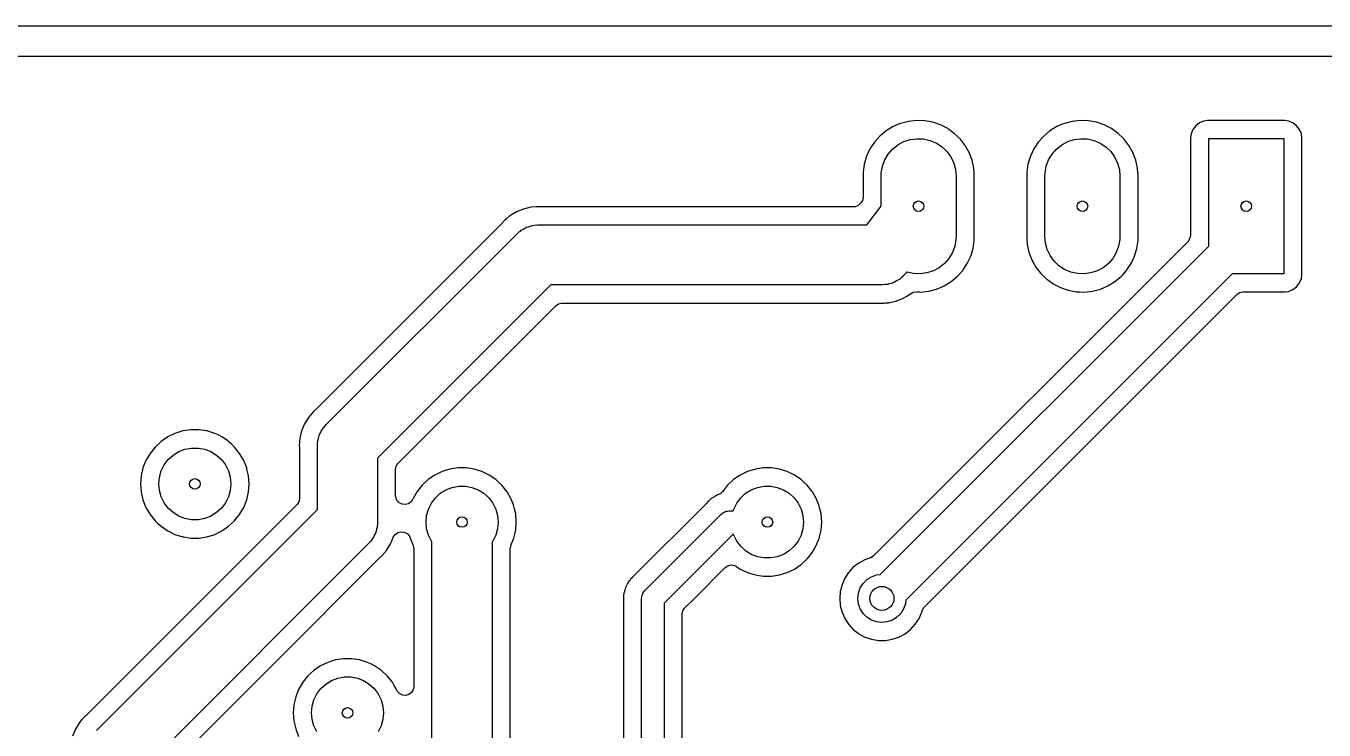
# Model space of a CAD drawing. Extents: x 0.79 to 9.84, y -6.5 to -0.79.
# Drawn here: x 6.866 to 8.566, y -1.71 to -0.787 of the extents above; entities that cross this region are included whole.
import ezdxf

# ---------------------------------------------------------------- set-up
doc = ezdxf.new("R2010")
doc.units = 0
doc.header["$MEASUREMENT"] = 0
doc.layers.add('BLACK', color=7, linetype='CONTINUOUS')

msp = doc.modelspace()

# ---------------------------------------------------------------- linework, layer by layer
at = {"layer": 'BLACK', "linetype": 'CONTINUOUS'}
for p, q in [((0.7874, -0.7874), (9.8425, -0.7874)), ((0.8385, -0.8268), (8.6755, -0.8268)), ((8.009, -0.9163), (8.002, -0.9193)), ((8.0118, -0.9151), (8.009, -0.9163)), ((8.0222, -0.9124), (8.0118, -0.9151)), ((8.0118, -0.9151), (8.0118, -0.9151)), ((8.0118, -0.9151), (8.0118, -0.9151)), ((8.0328, -0.9113), (8.0222, -0.9124)), ((8.0222, -0.9124), (8.0222, -0.9124)), ((8.0434, -0.9116), (8.0328, -0.9113)), ((8.0328, -0.9113), (8.0328, -0.9113)), ((8.0539, -0.9136), (8.0434, -0.9116)), ((8.0434, -0.9116), (8.0434, -0.9116)), ((8.064, -0.917), (8.0539, -0.9136)), ((8.0539, -0.9136), (8.0539, -0.9136)), ((8.0649, -0.9175), (8.064, -0.917)), ((8.064, -0.917), (8.064, -0.917)), ((8.064, -0.917), (8.064, -0.917)), ((8.0735, -0.9219), (8.0649, -0.9175)), ((8.2236, -0.9163), (8.2166, -0.9193)), ((8.2264, -0.9151), (8.2236, -0.9163)), ((8.2367, -0.9124), (8.2264, -0.9151)), ((8.2264, -0.9151), (8.2264, -0.9151)), ((8.2264, -0.9151), (8.2264, -0.9151)), ((8.2473, -0.9113), (8.2367, -0.9124)), ((8.2367, -0.9124), (8.2367, -0.9124)), ((8.258, -0.9116), (8.2473, -0.9113)), ((8.2473, -0.9113), (8.2473, -0.9113)), ((8.2685, -0.9136), (8.258, -0.9116)), ((8.258, -0.9116), (8.258, -0.9116)), ((8.2786, -0.917), (8.2685, -0.9136)), ((8.2685, -0.9136), (8.2685, -0.9136)), ((8.2795, -0.9175), (8.2786, -0.917)), ((8.2786, -0.917), (8.2786, -0.917)), ((8.2786, -0.917), (8.2786, -0.917)), ((8.2881, -0.9219), (8.2795, -0.9175)), ((8.4034, -0.9144), (8.3985, -0.9182)), ((8.4054, -0.9136), (8.4034, -0.9144)), ((8.4034, -0.9144), (8.4034, -0.9144)), ((8.4034, -0.9144), (8.4034, -0.9144)), ((8.4092, -0.912), (8.4054, -0.9136)), ((8.4138, -0.9114), (8.4092, -0.912)), ((8.5153, -0.9114), (8.4138, -0.9114)), ((8.52, -0.912), (8.5153, -0.9114)), ((8.5257, -0.9144), (8.52, -0.912)), ((8.52, -0.912), (8.52, -0.912)), ((8.5306, -0.9182), (8.5257, -0.9144)), ((8.5257, -0.9144), (8.5257, -0.9144)), ((7.9847, -0.9317), (7.9776, -0.9396)), ((7.9929, -0.9248), (7.9847, -0.9317)), ((8.002, -0.9193), (7.9929, -0.9248)), ((8.002, -0.9193), (8.002, -0.9193)), ((8.0245, -0.9363), (8.0332, -0.9351)), ((8.0332, -0.9351), (8.042, -0.9355)), ((8.0752, -0.9231), (8.0735, -0.9219)), ((8.0822, -0.9281), (8.0752, -0.9231)), ((8.0898, -0.9355), (8.0822, -0.9281)), ((8.1993, -0.9317), (8.1922, -0.9396)), ((8.2075, -0.9248), (8.1993, -0.9317)), ((8.2166, -0.9193), (8.2075, -0.9248)), ((8.2166, -0.9193), (8.2166, -0.9193)), ((8.239, -0.9363), (8.2478, -0.9351)), ((8.2478, -0.9351), (8.2566, -0.9355)), ((8.2898, -0.9231), (8.2881, -0.9219)), ((8.2967, -0.9281), (8.2898, -0.9231)), ((8.3044, -0.9355), (8.2967, -0.9281)), ((8.3923, -0.9289), (8.3917, -0.9335)), ((8.3917, -0.9335), (8.3917, -1.0614)), ((8.3947, -0.9231), (8.3923, -0.9289)), ((8.3923, -0.9289), (8.3923, -0.9289)), ((8.3985, -0.9182), (8.3947, -0.9231)), ((8.3947, -0.9231), (8.3947, -0.9231)), ((8.3985, -0.9182), (8.3985, -0.9182)), ((8.4154, -1.076), (8.4154, -0.935)), ((8.4154, -0.935), (8.5138, -0.935)), ((8.5138, -0.935), (8.5138, -1.1122)), ((8.5344, -0.9231), (8.5306, -0.9182)), ((8.5306, -0.9182), (8.5306, -0.9182)), ((8.5368, -0.9289), (8.5344, -0.9231)), ((8.5344, -0.9231), (8.5344, -0.9231)), ((8.5374, -0.9335), (8.5368, -0.9289)), ((8.5374, -1.1138), (8.5374, -0.9335)), ((7.9717, -0.9485), (7.9672, -0.9582)), ((7.9776, -0.9396), (7.9717, -0.9485)), ((7.9956, -0.9553), (8.0014, -0.9487)), ((8.0014, -0.9487), (8.0083, -0.9432)), ((8.0083, -0.9432), (8.0161, -0.939)), ((8.0161, -0.939), (8.0245, -0.9363)), ((8.042, -0.9355), (8.0506, -0.9374)), ((8.0506, -0.9374), (8.0588, -0.9409)), ((8.0588, -0.9409), (8.0661, -0.9458)), ((8.0661, -0.9458), (8.0725, -0.9519)), ((8.0725, -0.9519), (8.0777, -0.959)), ((8.0964, -0.9439), (8.0898, -0.9355)), ((8.1016, -0.9532), (8.0964, -0.9439)), ((8.1863, -0.9485), (8.1818, -0.9582)), ((8.1922, -0.9396), (8.1863, -0.9485)), ((8.2102, -0.9553), (8.216, -0.9487)), ((8.216, -0.9487), (8.2229, -0.9432)), ((8.2229, -0.9432), (8.2307, -0.939)), ((8.2307, -0.939), (8.239, -0.9363)), ((8.2566, -0.9355), (8.2652, -0.9374)), ((8.2652, -0.9374), (8.2733, -0.9409)), ((8.2733, -0.9409), (8.2807, -0.9458)), ((8.2807, -0.9458), (8.2871, -0.9519)), ((8.2871, -0.9519), (8.2922, -0.959)), ((8.3109, -0.9439), (8.3044, -0.9355)), ((8.3161, -0.9532), (8.3109, -0.9439)), ((7.9641, -0.9684), (7.9626, -0.9789)), ((7.9672, -0.9582), (7.9641, -0.9684)), ((7.988, -0.9712), (7.9911, -0.9629)), ((7.9911, -0.9629), (7.9956, -0.9553)), ((8.0777, -0.959), (8.0815, -0.967)), ((8.0815, -0.967), (8.0839, -0.9755)), ((8.1054, -0.9632), (8.1016, -0.9532)), ((8.1077, -0.9736), (8.1054, -0.9632)), ((8.1787, -0.9684), (8.1771, -0.9789)), ((8.1818, -0.9582), (8.1787, -0.9684)), ((8.2026, -0.9712), (8.2057, -0.9629)), ((8.2057, -0.9629), (8.2102, -0.9553)), ((8.2922, -0.959), (8.2961, -0.967)), ((8.2961, -0.967), (8.2984, -0.9755)), ((8.32, -0.9632), (8.3161, -0.9532)), ((8.3223, -0.9736), (8.32, -0.9632)), ((7.9626, -0.9789), (7.9626, -1.0117)), ((7.9862, -0.9843), (7.9864, -0.9798)), ((7.9862, -1.0235), (7.9862, -0.9843)), ((7.9864, -0.9798), (7.988, -0.9712)), ((8.0839, -0.9755), (8.0846, -0.9843)), ((8.0846, -0.9843), (8.0846, -1.063)), ((8.1082, -0.9803), (8.1077, -0.9736)), ((8.1077, -0.9736), (8.1077, -0.9736)), ((8.1077, -0.9736), (8.1077, -0.9736)), ((8.1083, -0.9816), (8.1082, -0.9803)), ((8.1083, -1.0657), (8.1083, -0.9816)), ((8.1771, -0.9789), (8.1771, -1.0657)), ((8.2008, -0.9843), (8.201, -0.9798)), ((8.2008, -1.063), (8.2008, -0.9843)), ((8.201, -0.9798), (8.2026, -0.9712)), ((8.2984, -0.9755), (8.2992, -0.9843)), ((8.2992, -0.9843), (8.2992, -1.063)), ((8.3228, -0.9803), (8.3223, -0.9736)), ((8.3223, -0.9736), (8.3223, -0.9736)), ((8.3223, -0.9736), (8.3223, -0.9736)), ((8.3229, -0.9816), (8.3228, -0.9803)), ((8.3229, -1.0683), (8.3229, -0.9816)), ((7.9595, -1.0197), (7.9563, -1.0226)), ((7.9602, -1.0188), (7.9595, -1.0197)), ((7.9618, -1.0159), (7.9602, -1.0188)), ((7.9626, -1.0117), (7.9618, -1.0159)), ((7.5002, -1.0363), (7.4955, -1.0403)), ((7.5087, -1.0311), (7.5002, -1.0363)), ((7.5002, -1.0363), (7.5002, -1.0363)), ((7.5179, -1.0273), (7.5087, -1.0311)), ((7.5087, -1.0311), (7.5087, -1.0311)), ((7.5227, -1.0261), (7.5179, -1.0273)), ((7.5275, -1.025), (7.5227, -1.0261)), ((7.5349, -1.0244), (7.5275, -1.025)), ((7.5275, -1.025), (7.5275, -1.025)), ((7.5275, -1.025), (7.5275, -1.025)), ((7.5275, -1.025), (7.5275, -1.025)), ((7.5362, -1.0243), (7.5349, -1.0244)), ((7.5349, -1.0244), (7.5349, -1.0244)), ((7.5374, -1.0242), (7.5362, -1.0243)), ((7.5394, -1.0244), (7.5374, -1.0242)), ((7.5374, -1.0242), (7.5374, -1.0242)), ((7.5403, -1.0244), (7.5394, -1.0244)), ((7.9501, -1.0244), (7.5403, -1.0244)), ((7.9523, -1.0242), (7.9501, -1.0244)), ((7.9563, -1.0226), (7.9523, -1.0242)), ((7.9678, -1.048), (7.9862, -1.0235)), ((7.4908, -1.0449), (7.2449, -1.2908)), ((7.4914, -1.0442), (7.4908, -1.0449)), ((7.4927, -1.0427), (7.4914, -1.0442)), ((7.4955, -1.0403), (7.4927, -1.0427)), ((7.4927, -1.0427), (7.4927, -1.0427)), ((7.4927, -1.0427), (7.4927, -1.0427)), ((7.5149, -1.0551), (7.5171, -1.0539)), ((7.5171, -1.0539), (7.5192, -1.0525)), ((7.5192, -1.0525), (7.5206, -1.0519)), ((7.5206, -1.0519), (7.5219, -1.0512)), ((7.5219, -1.0512), (7.5243, -1.0505)), ((7.5243, -1.0505), (7.5266, -1.0496)), ((7.5266, -1.0496), (7.528, -1.0493)), ((7.528, -1.0493), (7.5295, -1.0488)), ((7.5295, -1.0488), (7.532, -1.0486)), ((7.532, -1.0486), (7.5344, -1.0481)), ((7.5344, -1.0481), (7.5359, -1.0482)), ((7.5359, -1.0482), (7.5374, -1.048)), ((7.5374, -1.048), (7.9678, -1.048)), ((7.2596, -1.3096), (7.5096, -1.0596)), ((7.5096, -1.0596), (7.5125, -1.0569)), ((7.5125, -1.0569), (7.5138, -1.0561)), ((7.5138, -1.0561), (7.5149, -1.0551)), ((8.3883, -1.0697), (7.9763, -1.4816)), ((8.0844, -1.0674), (8.0829, -1.0761)), ((8.0846, -1.063), (8.0844, -1.0674)), ((8.1067, -1.0789), (8.1083, -1.0683)), ((8.1083, -1.0683), (8.1083, -1.0657)), ((8.1771, -1.0657), (8.1777, -1.0736)), ((8.2016, -1.0718), (8.2008, -1.063)), ((8.299, -1.0674), (8.2974, -1.0761)), ((8.2992, -1.063), (8.299, -1.0674)), ((8.3213, -1.0789), (8.3229, -1.0683)), ((8.3886, -1.0693), (8.3883, -1.0697)), ((8.3909, -1.0656), (8.3886, -1.0693)), ((8.3917, -1.0614), (8.3909, -1.0656)), ((7.9852, -1.5061), (8.4154, -1.076)), ((8.0798, -1.0843), (8.0752, -1.0919)), ((8.0829, -1.0761), (8.0798, -1.0843)), ((8.1037, -1.0891), (8.1067, -1.0789)), ((8.1777, -1.0736), (8.1777, -1.0736)), ((8.1777, -1.0736), (8.18, -1.0839)), ((8.18, -1.0839), (8.18, -1.084)), ((8.18, -1.084), (8.1839, -1.094)), ((8.2039, -1.0803), (8.2016, -1.0718)), ((8.2078, -1.0882), (8.2039, -1.0803)), ((8.2943, -1.0843), (8.2898, -1.0919)), ((8.2974, -1.0761), (8.2943, -1.0843)), ((8.3182, -1.0891), (8.3213, -1.0789)), ((8.0625, -1.1041), (8.0548, -1.1082)), ((8.0694, -1.0986), (8.0625, -1.1041)), ((8.0752, -1.0919), (8.0694, -1.0986)), ((8.0937, -1.107), (8.0991, -1.0987)), ((8.0991, -1.0987), (8.1037, -1.0891)), ((8.1839, -1.094), (8.1891, -1.1033)), ((8.1891, -1.1033), (8.1956, -1.1117)), ((8.2129, -1.0954), (8.2078, -1.0882)), ((8.2193, -1.1015), (8.2129, -1.0954)), ((8.2267, -1.1063), (8.2193, -1.1015)), ((8.2771, -1.1041), (8.2693, -1.1082)), ((8.284, -1.0986), (8.2771, -1.1041)), ((8.2898, -1.0919), (8.284, -1.0986)), ((8.3083, -1.107), (8.3137, -1.0987)), ((8.3137, -1.0987), (8.3182, -1.0891)), ((8.0066, -1.1215), (8.0034, -1.1234)), ((8.0099, -1.1197), (8.0066, -1.1215)), ((8.0101, -1.1195), (8.0099, -1.1197)), ((8.0103, -1.1194), (8.0101, -1.1195)), ((8.0131, -1.117), (8.0103, -1.1194)), ((8.0159, -1.1145), (8.0131, -1.117)), ((8.0161, -1.1143), (8.0159, -1.1145)), ((8.0163, -1.1141), (8.0161, -1.1143)), ((8.0189, -1.1111), (8.0163, -1.1141)), ((8.446, -1.1122), (8.0187, -1.5396)), ((8.0199, -1.1097), (8.0189, -1.1111)), ((8.0202, -1.1098), (8.0199, -1.1097)), ((8.0288, -1.1118), (8.0202, -1.1098)), ((8.0376, -1.1122), (8.0288, -1.1118)), ((8.0464, -1.111), (8.0376, -1.1122)), ((8.0548, -1.1082), (8.0464, -1.111)), ((8.0779, -1.1224), (8.0861, -1.1156)), ((8.0861, -1.1156), (8.0878, -1.1138)), ((8.0878, -1.1138), (8.0933, -1.1076)), ((8.0933, -1.1076), (8.0937, -1.107)), ((8.1956, -1.1117), (8.2033, -1.1191)), ((8.2033, -1.1191), (8.2078, -1.1224)), ((8.2348, -1.1098), (8.2267, -1.1063)), ((8.2434, -1.1118), (8.2348, -1.1098)), ((8.2522, -1.1122), (8.2434, -1.1118)), ((8.261, -1.111), (8.2522, -1.1122)), ((8.2693, -1.1082), (8.261, -1.111)), ((8.2925, -1.1224), (8.3007, -1.1156)), ((8.3007, -1.1156), (8.3023, -1.1138)), ((8.3023, -1.1138), (8.3078, -1.1076)), ((8.3078, -1.1076), (8.3083, -1.107)), ((8.5138, -1.1122), (8.446, -1.1122)), ((8.5344, -1.1241), (8.5368, -1.1184)), ((8.5368, -1.1184), (8.5374, -1.1138)), ((7.5537, -1.1268), (7.3268, -1.3537)), ((7.9874, -1.1268), (7.5537, -1.1268)), ((7.9877, -1.1267), (7.9874, -1.1268)), ((7.9879, -1.1268), (7.9877, -1.1267)), ((7.9916, -1.1263), (7.9879, -1.1268)), ((7.9953, -1.126), (7.9916, -1.1263)), ((7.9956, -1.1259), (7.9953, -1.126)), ((7.9958, -1.1259), (7.9956, -1.1259)), ((7.9994, -1.1247), (7.9958, -1.1259)), ((8.0029, -1.1236), (7.9994, -1.1247)), ((8.0032, -1.1235), (8.0029, -1.1236)), ((8.0034, -1.1234), (8.0032, -1.1235)), ((8.0199, -1.1414), (8.0237, -1.1392)), ((8.0237, -1.1392), (8.024, -1.1389)), ((8.0237, -1.1392), (8.0237, -1.1392)), ((8.024, -1.1389), (8.0241, -1.1389)), ((8.0241, -1.1389), (8.0242, -1.1388)), ((8.0242, -1.1388), (8.0249, -1.1383)), ((8.0242, -1.1388), (8.0242, -1.1388)), ((8.0249, -1.1383), (8.025, -1.1383)), ((8.025, -1.1383), (8.0282, -1.1364)), ((8.0282, -1.1364), (8.0325, -1.1358)), ((8.0325, -1.1358), (8.0325, -1.1358)), ((8.0325, -1.1358), (8.0362, -1.1359)), ((8.0362, -1.1359), (8.0381, -1.136)), ((8.0381, -1.136), (8.0487, -1.1348)), ((8.0381, -1.136), (8.0381, -1.136)), ((8.0381, -1.136), (8.0381, -1.136)), ((8.0381, -1.136), (8.0381, -1.136)), ((8.0487, -1.1348), (8.059, -1.1321)), ((8.059, -1.1321), (8.0688, -1.128)), ((8.0688, -1.128), (8.0779, -1.1224)), ((8.2078, -1.1224), (8.2119, -1.1253)), ((8.2119, -1.1253), (8.2119, -1.1253)), ((8.2119, -1.1253), (8.2214, -1.1302)), ((8.2214, -1.1302), (8.2214, -1.1302)), ((8.2214, -1.1302), (8.2315, -1.1337)), ((8.2315, -1.1337), (8.2315, -1.1337)), ((8.2315, -1.1337), (8.2315, -1.1337)), ((8.2315, -1.1337), (8.242, -1.1356)), ((8.242, -1.1356), (8.2471, -1.1358)), ((8.2471, -1.1358), (8.2527, -1.136)), ((8.2527, -1.136), (8.2633, -1.1348)), ((8.2527, -1.136), (8.2527, -1.136)), ((8.2527, -1.136), (8.2527, -1.136)), ((8.2527, -1.136), (8.2527, -1.136)), ((8.2633, -1.1348), (8.2736, -1.1321)), ((8.2736, -1.1321), (8.2834, -1.128)), ((8.2834, -1.128), (8.2925, -1.1224)), ((8.4523, -1.1393), (8.4559, -1.1368)), ((8.4559, -1.1368), (8.4601, -1.1359)), ((8.4601, -1.1359), (8.4607, -1.1358)), ((8.4607, -1.1358), (8.5153, -1.1358)), ((8.5153, -1.1358), (8.52, -1.1352)), ((8.5153, -1.1358), (8.5153, -1.1358)), ((8.52, -1.1352), (8.5257, -1.1329)), ((8.5257, -1.1329), (8.5306, -1.1291)), ((8.5306, -1.1291), (8.5344, -1.1241)), ((7.3539, -1.3601), (7.5601, -1.1539)), ((7.5601, -1.1539), (7.5636, -1.1514)), ((7.5636, -1.1514), (7.5678, -1.1504)), ((7.5678, -1.1504), (7.5684, -1.1504)), ((7.5684, -1.1504), (7.9838, -1.1504)), ((7.9838, -1.1504), (7.9849, -1.1505)), ((7.9849, -1.1505), (7.9851, -1.1505)), ((7.9851, -1.1505), (7.9863, -1.1506)), ((7.9863, -1.1506), (7.989, -1.1504)), ((7.989, -1.1504), (7.9897, -1.1504)), ((7.9897, -1.1504), (7.9899, -1.1504)), ((7.9899, -1.1504), (7.9917, -1.1503)), ((7.9899, -1.1504), (7.9899, -1.1504)), ((7.9917, -1.1503), (7.9919, -1.1503)), ((7.9919, -1.1503), (7.9962, -1.15)), ((7.9962, -1.15), (7.9967, -1.1499)), ((7.9962, -1.15), (7.9962, -1.15)), ((7.9967, -1.1499), (7.9967, -1.1499)), ((7.9967, -1.1499), (7.9968, -1.1499)), ((7.9968, -1.1499), (7.9973, -1.1498)), ((7.9968, -1.1499), (7.9968, -1.1499)), ((7.9973, -1.1498), (8.0015, -1.1488)), ((7.9973, -1.1498), (7.9973, -1.1498)), ((7.9973, -1.1498), (7.9973, -1.1498)), ((8.0015, -1.1488), (8.0017, -1.1488)), ((8.0017, -1.1488), (8.0059, -1.1478)), ((8.0059, -1.1478), (8.0063, -1.1477)), ((8.0059, -1.1478), (8.0059, -1.1478)), ((8.0063, -1.1477), (8.0063, -1.1477)), ((8.0063, -1.1477), (8.0065, -1.1477)), ((8.0065, -1.1477), (8.0069, -1.1475)), ((8.0065, -1.1477), (8.0065, -1.1477)), ((8.0069, -1.1475), (8.0109, -1.1459)), ((8.0069, -1.1475), (8.0069, -1.1475)), ((8.0069, -1.1475), (8.0069, -1.1475)), ((8.0109, -1.1459), (8.0111, -1.1458)), ((8.0111, -1.1458), (8.0151, -1.1442)), ((8.0151, -1.1442), (8.0155, -1.144)), ((8.0151, -1.1442), (8.0151, -1.1442)), ((8.0151, -1.1442), (8.0151, -1.1442)), ((8.0151, -1.1442), (8.0151, -1.1442)), ((8.0155, -1.144), (8.0157, -1.1439)), ((8.0155, -1.144), (8.0155, -1.144)), ((8.0157, -1.1439), (8.0161, -1.1437)), ((8.0157, -1.1439), (8.0157, -1.1439)), ((8.0161, -1.1437), (8.0198, -1.1415)), ((8.0161, -1.1437), (8.0161, -1.1437)), ((8.0198, -1.1415), (8.0199, -1.1414)), ((8.0432, -1.5485), (8.4523, -1.1393)), ((7.2442, -1.2914), (7.2427, -1.2927)), ((7.2449, -1.2908), (7.2442, -1.2914)), ((7.2311, -1.3087), (7.2273, -1.3179)), ((7.2363, -1.3002), (7.2311, -1.3087)), ((7.2311, -1.3087), (7.2311, -1.3087)), ((7.2411, -1.2946), (7.2363, -1.3002)), ((7.2427, -1.2927), (7.2411, -1.2946)), ((7.2411, -1.2946), (7.2411, -1.2946)), ((7.2427, -1.2927), (7.2427, -1.2927)), ((7.0519, -1.3258), (7.0431, -1.3318)), ((7.0614, -1.3212), (7.0519, -1.3258)), ((7.0519, -1.3258), (7.0519, -1.3258)), ((7.0716, -1.3181), (7.0614, -1.3212)), ((7.0614, -1.3212), (7.0614, -1.3212)), ((7.0821, -1.3165), (7.0716, -1.3181)), ((7.0716, -1.3181), (7.0716, -1.3181)), ((7.0927, -1.3165), (7.0821, -1.3165)), ((7.0821, -1.3165), (7.0821, -1.3165)), ((7.1032, -1.3181), (7.0927, -1.3165)), ((7.0927, -1.3165), (7.0927, -1.3165)), ((7.1134, -1.3212), (7.1032, -1.3181)), ((7.1032, -1.3181), (7.1032, -1.3181)), ((7.1178, -1.3233), (7.1134, -1.3212)), ((7.1134, -1.3212), (7.1134, -1.3212)), ((7.1134, -1.3212), (7.1134, -1.3212)), ((7.1134, -1.3212), (7.1134, -1.3212)), ((7.1229, -1.3258), (7.1178, -1.3233)), ((7.13, -1.3306), (7.1229, -1.3258)), ((7.2273, -1.3179), (7.225, -1.3275)), ((7.2493, -1.3281), (7.2498, -1.3256)), ((7.2498, -1.3256), (7.2504, -1.3242)), ((7.2504, -1.3242), (7.2508, -1.3228)), ((7.2508, -1.3228), (7.252, -1.3206)), ((7.252, -1.3206), (7.253, -1.3183)), ((7.253, -1.3183), (7.2538, -1.3171)), ((7.2538, -1.3171), (7.2545, -1.3157)), ((7.2545, -1.3157), (7.2561, -1.3138)), ((7.2561, -1.3138), (7.2575, -1.3118)), ((7.2575, -1.3118), (7.2586, -1.3107)), ((7.2586, -1.3107), (7.2596, -1.3096)), ((7.0353, -1.3391), (7.0287, -1.3474)), ((7.0431, -1.3318), (7.0353, -1.3391)), ((7.0431, -1.3318), (7.0431, -1.3318)), ((7.0663, -1.3451), (7.0745, -1.342)), ((7.0745, -1.342), (7.083, -1.3404)), ((7.083, -1.3404), (7.0918, -1.3404)), ((7.0918, -1.3404), (7.1003, -1.342)), ((7.1003, -1.342), (7.1085, -1.3451)), ((7.1317, -1.3318), (7.13, -1.3306)), ((7.1351, -1.335), (7.1317, -1.3318)), ((7.1395, -1.3391), (7.1351, -1.335)), ((7.1461, -1.3474), (7.1395, -1.3391)), ((7.225, -1.3275), (7.2242, -1.3374)), ((7.2242, -1.3374), (7.2242, -1.3374)), ((7.2242, -1.3374), (7.2244, -1.3394)), ((7.2244, -1.3394), (7.2244, -1.3403)), ((7.2244, -1.3403), (7.2244, -1.4064)), ((7.225, -1.3275), (7.225, -1.3275)), ((7.248, -1.3374), (7.2482, -1.3334)), ((7.248, -1.4211), (7.248, -1.3374)), ((7.2482, -1.3334), (7.2485, -1.332)), ((7.2485, -1.332), (7.2486, -1.3305)), ((7.2486, -1.3305), (7.2493, -1.3281)), ((7.0234, -1.3566), (7.0195, -1.3664)), ((7.0287, -1.3474), (7.0234, -1.3566)), ((7.0234, -1.3566), (7.0234, -1.3566)), ((7.0472, -1.3625), (7.0525, -1.3556)), ((7.0525, -1.3556), (7.0589, -1.3497)), ((7.0589, -1.3497), (7.0663, -1.3451)), ((7.1085, -1.3451), (7.1159, -1.3497)), ((7.1159, -1.3497), (7.1223, -1.3556)), ((7.1223, -1.3556), (7.1276, -1.3625)), ((7.1491, -1.3525), (7.1461, -1.3474)), ((7.1461, -1.3474), (7.1461, -1.3474)), ((7.1461, -1.3474), (7.1461, -1.3474)), ((7.1514, -1.3566), (7.1491, -1.3525)), ((7.1553, -1.3664), (7.1514, -1.3566)), ((7.1514, -1.3566), (7.1514, -1.3566)), ((7.3268, -1.3537), (7.3268, -1.4374)), ((7.3535, -1.3604), (7.3539, -1.3601)), ((7.0171, -1.3768), (7.0163, -1.3874)), ((7.0195, -1.3664), (7.0171, -1.3768)), ((7.041, -1.3787), (7.0433, -1.3703)), ((7.0433, -1.3703), (7.0472, -1.3625)), ((7.1276, -1.3625), (7.1315, -1.3703)), ((7.1315, -1.3703), (7.1338, -1.3787)), ((7.1557, -1.3681), (7.1553, -1.3664)), ((7.1577, -1.3768), (7.1557, -1.3681)), ((7.1585, -1.3874), (7.1577, -1.3768)), ((7.3504, -1.3684), (7.3512, -1.3641)), ((7.3504, -1.4028), (7.3504, -1.3684)), ((7.3512, -1.3641), (7.3535, -1.3604)), ((7.4019, -1.3758), (7.3931, -1.3818)), ((7.4114, -1.3712), (7.4019, -1.3758)), ((7.4019, -1.3758), (7.4019, -1.3758)), ((7.4216, -1.3681), (7.4114, -1.3712)), ((7.4114, -1.3712), (7.4114, -1.3712)), ((7.4321, -1.3665), (7.4216, -1.3681)), ((7.4216, -1.3681), (7.4216, -1.3681)), ((7.4427, -1.3665), (7.4321, -1.3665)), ((7.4321, -1.3665), (7.4321, -1.3665)), ((7.4532, -1.3681), (7.4427, -1.3665)), ((7.4427, -1.3665), (7.4427, -1.3665)), ((7.4634, -1.3712), (7.4532, -1.3681)), ((7.4532, -1.3681), (7.4532, -1.3681)), ((7.4678, -1.3733), (7.4634, -1.3712)), ((7.4634, -1.3712), (7.4634, -1.3712)), ((7.4634, -1.3712), (7.4634, -1.3712)), ((7.4634, -1.3712), (7.4634, -1.3712)), ((7.4729, -1.3758), (7.4678, -1.3733)), ((7.4817, -1.3818), (7.4729, -1.3758)), ((7.8019, -1.3758), (7.7931, -1.3818)), ((7.8114, -1.3712), (7.8019, -1.3758)), ((7.8019, -1.3758), (7.8019, -1.3758)), ((7.8216, -1.3681), (7.8114, -1.3712)), ((7.8114, -1.3712), (7.8114, -1.3712)), ((7.8321, -1.3665), (7.8216, -1.3681)), ((7.8216, -1.3681), (7.8216, -1.3681)), ((7.8427, -1.3665), (7.8321, -1.3665)), ((7.8321, -1.3665), (7.8321, -1.3665)), ((7.8532, -1.3681), (7.8427, -1.3665)), ((7.8427, -1.3665), (7.8427, -1.3665)), ((7.8634, -1.3712), (7.8532, -1.3681)), ((7.8532, -1.3681), (7.8532, -1.3681)), ((7.8678, -1.3733), (7.8634, -1.3712)), ((7.8634, -1.3712), (7.8634, -1.3712)), ((7.8634, -1.3712), (7.8634, -1.3712)), ((7.8634, -1.3712), (7.8634, -1.3712)), ((7.8729, -1.3758), (7.8678, -1.3733)), ((7.8817, -1.3818), (7.8729, -1.3758)), ((7.0163, -1.3874), (7.0171, -1.398)), ((7.0402, -1.3874), (7.041, -1.3787)), ((7.041, -1.3961), (7.0402, -1.3874)), ((7.1338, -1.3787), (7.1346, -1.3874)), ((7.1346, -1.3874), (7.1338, -1.3961)), ((7.1577, -1.398), (7.1585, -1.3874)), ((7.3853, -1.3891), (7.3787, -1.3974)), ((7.3931, -1.3818), (7.3853, -1.3891)), ((7.3931, -1.3818), (7.3931, -1.3818)), ((7.4163, -1.3951), (7.4245, -1.392)), ((7.4245, -1.392), (7.433, -1.3904)), ((7.433, -1.3904), (7.4418, -1.3904)), ((7.4418, -1.3904), (7.4503, -1.392)), ((7.4503, -1.392), (7.4585, -1.3951)), ((7.4851, -1.385), (7.4817, -1.3818)), ((7.4817, -1.3818), (7.4817, -1.3818)), ((7.4895, -1.3891), (7.4851, -1.385)), ((7.4961, -1.3974), (7.4895, -1.3891)), ((7.7853, -1.3891), (7.7784, -1.3977)), ((7.7931, -1.3818), (7.7853, -1.3891)), ((7.7931, -1.3818), (7.7931, -1.3818)), ((7.8163, -1.3951), (7.8245, -1.392)), ((7.8245, -1.392), (7.833, -1.3904)), ((7.833, -1.3904), (7.8418, -1.3904)), ((7.8418, -1.3904), (7.8503, -1.392)), ((7.8503, -1.392), (7.8585, -1.3951)), ((7.8851, -1.385), (7.8817, -1.3818)), ((7.8817, -1.3818), (7.8817, -1.3818)), ((7.8895, -1.3891), (7.8851, -1.385)), ((7.8961, -1.3974), (7.8895, -1.3891)), ((7.0171, -1.398), (7.0195, -1.4084)), ((7.0195, -1.4084), (7.0234, -1.4182)), ((7.0433, -1.4045), (7.041, -1.3961)), ((7.0472, -1.4123), (7.0433, -1.4045)), ((7.1315, -1.4045), (7.1276, -1.4123)), ((7.1338, -1.3961), (7.1315, -1.4045)), ((7.1514, -1.4182), (7.1553, -1.4084)), ((7.1553, -1.4084), (7.1577, -1.398)), ((7.2236, -1.4107), (7.2213, -1.4144)), ((7.2244, -1.4064), (7.2236, -1.4107)), ((7.3506, -1.4049), (7.3504, -1.4028)), ((7.3521, -1.409), (7.3506, -1.4049)), ((7.355, -1.4122), (7.3521, -1.409)), ((7.3708, -1.4108), (7.3674, -1.4134)), ((7.3731, -1.4071), (7.3708, -1.4108)), ((7.3734, -1.4066), (7.3731, -1.4071)), ((7.3787, -1.3974), (7.3734, -1.4066)), ((7.3734, -1.4066), (7.3734, -1.4066)), ((7.3972, -1.4125), (7.4025, -1.4056)), ((7.4025, -1.4056), (7.4089, -1.3997)), ((7.4089, -1.3997), (7.4163, -1.3951)), ((7.4585, -1.3951), (7.4659, -1.3997)), ((7.4659, -1.3997), (7.4723, -1.4056)), ((7.4723, -1.4056), (7.4776, -1.4125)), ((7.4965, -1.398), (7.4961, -1.3974)), ((7.4961, -1.3974), (7.4961, -1.3974)), ((7.4961, -1.3974), (7.4961, -1.3974)), ((7.5014, -1.4066), (7.4965, -1.398)), ((7.5018, -1.4075), (7.5014, -1.4066)), ((7.5014, -1.4066), (7.5014, -1.4066)), ((7.5047, -1.4147), (7.5018, -1.4075)), ((7.7594, -1.4108), (7.759, -1.4114)), ((7.7609, -1.4095), (7.7594, -1.4108)), ((7.7594, -1.4108), (7.7594, -1.4108)), ((7.7616, -1.4089), (7.7609, -1.4095)), ((7.763, -1.4075), (7.7616, -1.4089)), ((7.7636, -1.4071), (7.763, -1.4075)), ((7.7648, -1.4062), (7.7636, -1.4071)), ((7.7653, -1.4057), (7.7648, -1.4062)), ((7.7671, -1.4047), (7.7653, -1.4057)), ((7.7679, -1.4043), (7.7671, -1.4047)), ((7.7695, -1.4032), (7.7679, -1.4043)), ((7.7702, -1.4029), (7.7695, -1.4032)), ((7.7695, -1.4032), (7.7695, -1.4032)), ((7.7715, -1.4023), (7.7702, -1.4029)), ((7.7722, -1.4019), (7.7715, -1.4023)), ((7.7726, -1.4018), (7.7722, -1.4019)), ((7.7722, -1.4019), (7.7722, -1.4019)), ((7.7757, -1.4003), (7.7726, -1.4018)), ((7.7783, -1.3977), (7.7757, -1.4003)), ((7.7784, -1.3977), (7.7783, -1.3977)), ((7.7972, -1.4125), (7.8025, -1.4056)), ((7.8025, -1.4056), (7.8089, -1.3997)), ((7.8089, -1.3997), (7.8163, -1.3951)), ((7.8585, -1.3951), (7.8659, -1.3997)), ((7.8659, -1.3997), (7.8723, -1.4056)), ((7.8723, -1.4056), (7.8776, -1.4125)), ((7.8965, -1.398), (7.8961, -1.3974)), ((7.8961, -1.3974), (7.8961, -1.3974)), ((7.8961, -1.3974), (7.8961, -1.3974)), ((7.9014, -1.4066), (7.8965, -1.398)), ((7.9018, -1.4075), (7.9014, -1.4066)), ((7.9014, -1.4066), (7.9014, -1.4066)), ((7.9047, -1.4147), (7.9018, -1.4075)), ((7.2209, -1.4147), (6.9449, -1.6908)), ((6.9596, -1.7096), (7.248, -1.4211)), ((7.0234, -1.4182), (7.0234, -1.4182)), ((7.0234, -1.4182), (7.0287, -1.4274)), ((7.0287, -1.4274), (7.0353, -1.4358)), ((7.0525, -1.4192), (7.0472, -1.4123)), ((7.0589, -1.4251), (7.0525, -1.4192)), ((7.0663, -1.4297), (7.0589, -1.4251)), ((7.1159, -1.4251), (7.1085, -1.4297)), ((7.1223, -1.4192), (7.1159, -1.4251)), ((7.1276, -1.4123), (7.1223, -1.4192)), ((7.1404, -1.4347), (7.1461, -1.4274)), ((7.1461, -1.4274), (7.1514, -1.4182)), ((7.1461, -1.4274), (7.1461, -1.4274)), ((7.1461, -1.4274), (7.1461, -1.4274)), ((7.2213, -1.4144), (7.2209, -1.4147)), ((7.3589, -1.4141), (7.355, -1.4122)), ((7.3632, -1.4145), (7.3589, -1.4141)), ((7.3674, -1.4134), (7.3632, -1.4145)), ((7.391, -1.4287), (7.3933, -1.4203)), ((7.3933, -1.4203), (7.3972, -1.4125)), ((7.4776, -1.4125), (7.4815, -1.4203)), ((7.4815, -1.4203), (7.4838, -1.4287)), ((7.5053, -1.4164), (7.5047, -1.4147)), ((7.5061, -1.4199), (7.5053, -1.4164)), ((7.5077, -1.4268), (7.5061, -1.4199)), ((7.5085, -1.4374), (7.5077, -1.4268)), ((7.758, -1.4125), (7.6607, -1.5098)), ((7.677, -1.527), (7.777, -1.427)), ((7.759, -1.4114), (7.758, -1.4125)), ((7.777, -1.427), (7.7781, -1.426)), ((7.7781, -1.426), (7.7783, -1.4258)), ((7.7783, -1.4258), (7.7785, -1.4257)), ((7.7785, -1.4257), (7.7788, -1.4254)), ((7.7788, -1.4254), (7.7807, -1.4245)), ((7.7807, -1.4245), (7.7826, -1.4234)), ((7.7826, -1.4234), (7.7829, -1.4234)), ((7.7829, -1.4234), (7.7832, -1.4233)), ((7.7832, -1.4233), (7.7853, -1.423)), ((7.7853, -1.423), (7.7874, -1.4226)), ((7.7874, -1.4226), (7.7927, -1.4226)), ((7.7927, -1.4226), (7.7933, -1.4203)), ((7.7933, -1.4203), (7.7972, -1.4125)), ((7.8776, -1.4125), (7.8815, -1.4203)), ((7.8815, -1.4203), (7.8838, -1.4287)), ((7.9053, -1.4164), (7.9047, -1.4147)), ((7.9061, -1.4199), (7.9053, -1.4164)), ((7.9077, -1.4268), (7.9061, -1.4199)), ((7.9085, -1.4374), (7.9077, -1.4268)), ((7.0353, -1.4358), (7.0387, -1.439)), ((7.0387, -1.439), (7.0431, -1.443)), ((7.0431, -1.443), (7.0431, -1.443)), ((7.0431, -1.443), (7.0519, -1.449)), ((7.0745, -1.4328), (7.0663, -1.4297)), ((7.083, -1.4344), (7.0745, -1.4328)), ((7.0918, -1.4344), (7.083, -1.4344)), ((7.1003, -1.4328), (7.0918, -1.4344)), ((7.1085, -1.4297), (7.1003, -1.4328)), ((7.1229, -1.449), (7.1317, -1.443)), ((7.1317, -1.443), (7.1395, -1.4358)), ((7.1395, -1.4358), (7.1404, -1.4347)), ((7.3262, -1.4443), (7.3255, -1.4467)), ((7.3263, -1.4429), (7.3262, -1.4443)), ((7.3266, -1.4414), (7.3263, -1.4429)), ((7.3268, -1.4374), (7.3266, -1.4414)), ((7.3902, -1.4374), (7.391, -1.4287)), ((7.391, -1.4461), (7.3902, -1.4374)), ((7.4838, -1.4287), (7.4846, -1.4374)), ((7.4846, -1.4374), (7.4838, -1.4461)), ((7.5077, -1.448), (7.5085, -1.4374)), ((7.8838, -1.4287), (7.8846, -1.4374)), ((7.8846, -1.4374), (7.8838, -1.4461)), ((7.9077, -1.448), (7.9085, -1.4374)), ((7.0519, -1.449), (7.0519, -1.449)), ((7.0519, -1.449), (7.0519, -1.449)), ((7.0519, -1.449), (7.0614, -1.4536)), ((7.0614, -1.4536), (7.0716, -1.4567)), ((7.0716, -1.4567), (7.0716, -1.4567)), ((7.0716, -1.4567), (7.0716, -1.4567)), ((7.0716, -1.4567), (7.0731, -1.4569)), ((7.0731, -1.4569), (7.0821, -1.4583)), ((7.0821, -1.4583), (7.0821, -1.4583)), ((7.0821, -1.4583), (7.0821, -1.4583)), ((7.0821, -1.4583), (7.0927, -1.4583)), ((7.0927, -1.4583), (7.1032, -1.4567)), ((7.0927, -1.4583), (7.0927, -1.4583)), ((7.1032, -1.4567), (7.1134, -1.4536)), ((7.1134, -1.4536), (7.1229, -1.449)), ((7.3187, -1.461), (7.3173, -1.463)), ((7.3203, -1.4591), (7.3187, -1.461)), ((7.321, -1.4577), (7.3203, -1.4591)), ((7.3218, -1.4565), (7.321, -1.4577)), ((7.3228, -1.4542), (7.3218, -1.4565)), ((7.324, -1.452), (7.3228, -1.4542)), ((7.3244, -1.4506), (7.324, -1.452)), ((7.325, -1.4492), (7.3244, -1.4506)), ((7.3255, -1.4467), (7.325, -1.4492)), ((7.3449, -1.4632), (7.3474, -1.4573)), ((7.3474, -1.4573), (7.3497, -1.4537)), ((7.3497, -1.4537), (7.3532, -1.4512)), ((7.3532, -1.4512), (7.3574, -1.4501)), ((7.3574, -1.4501), (7.3617, -1.4506)), ((7.3617, -1.4506), (7.3655, -1.4526)), ((7.3655, -1.4526), (7.3684, -1.4559)), ((7.3684, -1.4559), (7.3693, -1.458)), ((7.3693, -1.458), (7.3693, -1.4579)), ((7.3693, -1.4579), (7.3695, -1.4584)), ((7.3695, -1.4584), (7.3695, -1.4584)), ((7.3695, -1.4584), (7.3734, -1.4682)), ((7.3933, -1.4545), (7.391, -1.4461)), ((7.3972, -1.4623), (7.3933, -1.4545)), ((7.4815, -1.4545), (7.4776, -1.4623)), ((7.4838, -1.4461), (7.4815, -1.4545)), ((7.5014, -1.4682), (7.5053, -1.4584)), ((7.5053, -1.4584), (7.5077, -1.448)), ((7.7929, -1.4528), (7.7022, -1.5435)), ((7.7933, -1.4545), (7.7929, -1.4528)), ((7.7972, -1.4623), (7.7933, -1.4545)), ((7.8815, -1.4545), (7.8776, -1.4623)), ((7.8838, -1.4461), (7.8815, -1.4545)), ((7.9014, -1.4682), (7.9053, -1.4584)), ((7.9053, -1.4584), (7.9054, -1.458)), ((7.9054, -1.458), (7.9057, -1.4567)), ((7.9057, -1.4567), (7.9077, -1.448)), ((7.3152, -1.4652), (7.0268, -1.7537)), ((7.3162, -1.4641), (7.3152, -1.4652)), ((7.3173, -1.463), (7.3162, -1.4641)), ((7.3321, -1.4821), (7.3385, -1.4746)), ((7.3385, -1.4746), (7.3437, -1.4661)), ((7.3437, -1.4661), (7.3449, -1.4632)), ((7.3734, -1.4682), (7.3734, -1.4682)), ((7.3734, -1.4682), (7.3735, -1.4687)), ((7.3735, -1.4687), (7.3734, -1.4687)), ((7.3734, -1.4687), (7.3744, -1.4721)), ((7.3744, -1.4721), (7.3744, -1.4731)), ((7.3744, -1.4731), (7.3744, -1.6528)), ((7.398, -1.4633), (7.3972, -1.4623)), ((7.398, -2.4711), (7.398, -1.4633)), ((7.4776, -1.4623), (7.4768, -1.4633)), ((7.4768, -1.4633), (7.4768, -2.4874)), ((7.5004, -1.4731), (7.5012, -1.4688)), ((7.5004, -2.4845), (7.5004, -1.4731)), ((7.5012, -1.4688), (7.5013, -1.4686)), ((7.5013, -1.4686), (7.5014, -1.4682)), ((7.5014, -1.4682), (7.5014, -1.4682)), ((7.8025, -1.4692), (7.7972, -1.4623)), ((7.8089, -1.4751), (7.8025, -1.4692)), ((7.8163, -1.4797), (7.8089, -1.4751)), ((7.8659, -1.4751), (7.8585, -1.4797)), ((7.8723, -1.4692), (7.8659, -1.4751)), ((7.8776, -1.4623), (7.8723, -1.4692)), ((7.8924, -1.4821), (7.8961, -1.4774)), ((7.8961, -1.4774), (7.9014, -1.4682)), ((7.8961, -1.4774), (7.8961, -1.4774)), ((7.8961, -1.4774), (7.8961, -1.4774)), ((7.1896, -1.6243), (7.3299, -1.484)), ((7.3299, -1.484), (7.3306, -1.4834)), ((7.3306, -1.4834), (7.3321, -1.4821)), ((7.3321, -1.4821), (7.3321, -1.4821)), ((7.7821, -1.4971), (7.7856, -1.4946)), ((7.7856, -1.4946), (7.7898, -1.4936)), ((7.7898, -1.4936), (7.7941, -1.4942)), ((7.7941, -1.4942), (7.797, -1.4957)), ((7.797, -1.4957), (7.8019, -1.499)), ((7.8245, -1.4828), (7.8163, -1.4797)), ((7.833, -1.4844), (7.8245, -1.4828)), ((7.8418, -1.4844), (7.833, -1.4844)), ((7.8503, -1.4828), (7.8418, -1.4844)), ((7.8585, -1.4797), (7.8503, -1.4828)), ((7.8729, -1.499), (7.8817, -1.493)), ((7.8817, -1.493), (7.8895, -1.4858)), ((7.8895, -1.4858), (7.8924, -1.4821)), ((7.9571, -1.4911), (7.9499, -1.4967)), ((7.9652, -1.4867), (7.9571, -1.4911)), ((7.9718, -1.4845), (7.9652, -1.4867)), ((7.9652, -1.4867), (7.9652, -1.4867)), ((7.9727, -1.4841), (7.9718, -1.4845)), ((7.9763, -1.4816), (7.9727, -1.4841)), ((7.6581, -1.5123), (7.657, -1.5139)), ((7.6605, -1.51), (7.6581, -1.5123)), ((7.6607, -1.5098), (7.6605, -1.51)), ((7.7417, -1.5374), (7.7821, -1.4971)), ((7.8019, -1.499), (7.8019, -1.499)), ((7.8019, -1.499), (7.8019, -1.499)), ((7.8019, -1.499), (7.8114, -1.5036)), ((7.8114, -1.5036), (7.8114, -1.5036)), ((7.8114, -1.5036), (7.8114, -1.5036)), ((7.8114, -1.5036), (7.8155, -1.5048)), ((7.8155, -1.5048), (7.8216, -1.5067)), ((7.8216, -1.5067), (7.8216, -1.5067)), ((7.8216, -1.5067), (7.8216, -1.5067)), ((7.8216, -1.5067), (7.8268, -1.5075)), ((7.8268, -1.5075), (7.8321, -1.5083)), ((7.8321, -1.5083), (7.8321, -1.5083)), ((7.8321, -1.5083), (7.8321, -1.5083)), ((7.8321, -1.5083), (7.8427, -1.5083)), ((7.8427, -1.5083), (7.8532, -1.5067)), ((7.8427, -1.5083), (7.8427, -1.5083)), ((7.8532, -1.5067), (7.8634, -1.5036)), ((7.8634, -1.5036), (7.8729, -1.499)), ((7.9387, -1.5111), (7.9351, -1.5194)), ((7.9437, -1.5034), (7.9387, -1.5111)), ((7.9387, -1.5111), (7.9387, -1.5111)), ((7.9499, -1.4967), (7.9437, -1.5034)), ((7.9628, -1.5178), (7.9678, -1.5128)), ((7.9678, -1.5128), (7.9737, -1.509)), ((7.9737, -1.509), (7.9804, -1.5067)), ((7.9804, -1.5067), (7.9852, -1.5061)), ((7.65, -1.5287), (7.6494, -1.5306)), ((7.6502, -1.5278), (7.65, -1.5287)), ((7.6506, -1.5258), (7.6502, -1.5278)), ((7.6509, -1.5252), (7.6506, -1.5258)), ((7.6506, -1.5258), (7.6506, -1.5258)), ((7.6514, -1.5238), (7.6509, -1.5252)), ((7.6516, -1.5231), (7.6514, -1.5238)), ((7.6525, -1.5213), (7.6516, -1.5231)), ((7.6516, -1.5231), (7.6516, -1.5231)), ((7.6529, -1.5205), (7.6525, -1.5213)), ((7.6536, -1.5187), (7.6529, -1.5205)), ((7.6541, -1.5181), (7.6536, -1.5187)), ((7.6536, -1.5187), (7.6536, -1.5187)), ((7.6548, -1.5168), (7.6541, -1.5181)), ((7.6552, -1.5162), (7.6548, -1.5168)), ((7.6564, -1.5146), (7.6552, -1.5162)), ((7.6552, -1.5162), (7.6552, -1.5162)), ((7.657, -1.5139), (7.6564, -1.5146)), ((7.6744, -1.5304), (7.6757, -1.5287)), ((7.6757, -1.5287), (7.677, -1.527)), ((7.9328, -1.5283), (7.9321, -1.5374)), ((7.9334, -1.5258), (7.9328, -1.5282)), ((7.9328, -1.5282), (7.9328, -1.5283)), ((7.9351, -1.5194), (7.9334, -1.5258)), ((7.9567, -1.5304), (7.959, -1.5237)), ((7.959, -1.5237), (7.9628, -1.5178)), ((7.649, -1.5364), (7.6488, -1.5384)), ((7.6488, -1.5384), (7.6489, -1.5391)), ((7.6489, -1.5391), (7.649, -1.5406)), ((7.6491, -1.5328), (7.649, -1.5335)), ((7.649, -1.5335), (7.649, -1.5335)), ((7.649, -1.5335), (7.649, -1.5355)), ((7.649, -1.5355), (7.649, -1.5364)), ((7.649, -1.5406), (7.649, -1.9398)), ((7.6493, -1.5313), (7.6491, -1.5328)), ((7.6494, -1.5306), (7.6493, -1.5313)), ((7.6494, -1.5306), (7.6494, -1.5306)), ((7.6726, -1.5374), (7.6728, -1.5359)), ((7.6726, -1.9575), (7.6726, -1.5374)), ((7.6728, -1.535), (7.6735, -1.533)), ((7.6728, -1.5354), (7.6728, -1.535)), ((7.6728, -1.5356), (7.6728, -1.5354)), ((7.6728, -1.5359), (7.6728, -1.5356)), ((7.6735, -1.533), (7.6741, -1.5309)), ((7.6741, -1.5309), (7.6743, -1.5307)), ((7.6743, -1.5307), (7.6744, -1.5304)), ((7.7022, -1.5435), (7.7022, -1.9575)), ((7.7293, -1.5499), (7.7417, -1.5374)), ((7.9321, -1.5374), (7.9328, -1.5465)), ((7.9328, -1.5465), (7.9328, -1.5465)), ((7.9328, -1.5465), (7.9328, -1.5465)), ((7.9328, -1.5465), (7.9333, -1.5485)), ((7.9559, -1.5374), (7.9567, -1.5304)), ((7.9567, -1.5444), (7.9559, -1.5374)), ((7.959, -1.5511), (7.9567, -1.5444)), ((8.0181, -1.5444), (8.0158, -1.5511)), ((8.0187, -1.5396), (8.0181, -1.5444)), ((7.7258, -1.5582), (7.7266, -1.5539)), ((7.7258, -1.9398), (7.7258, -1.5582)), ((7.7266, -1.5539), (7.7289, -1.5503)), ((7.7289, -1.5503), (7.7293, -1.5499)), ((7.9333, -1.5485), (7.9351, -1.5554)), ((7.9351, -1.5554), (7.9387, -1.5637)), ((7.9387, -1.5637), (7.9387, -1.5637)), ((7.9387, -1.5637), (7.9436, -1.5712)), ((7.9628, -1.557), (7.959, -1.5511)), ((7.9678, -1.562), (7.9628, -1.557)), ((7.9737, -1.5658), (7.9678, -1.562)), ((8.007, -1.562), (8.0011, -1.5658)), ((8.012, -1.557), (8.007, -1.562)), ((8.0158, -1.5511), (8.012, -1.557)), ((8.0311, -1.5714), (8.0361, -1.5637)), ((8.0361, -1.5637), (8.0397, -1.5554)), ((8.0397, -1.5554), (8.0401, -1.5539)), ((8.0401, -1.5539), (8.0419, -1.55)), ((8.0419, -1.55), (8.0432, -1.5485)), ((7.9436, -1.5712), (7.9437, -1.5714)), ((7.9437, -1.5714), (7.9499, -1.5781)), ((7.9499, -1.5781), (7.9562, -1.583)), ((7.9804, -1.5681), (7.9737, -1.5658)), ((7.9874, -1.5689), (7.9804, -1.5681)), ((7.9944, -1.5681), (7.9874, -1.5689)), ((8.0011, -1.5658), (7.9944, -1.5681)), ((8.0177, -1.5837), (8.0249, -1.5781)), ((8.0249, -1.5781), (8.0311, -1.5714)), ((7.9562, -1.583), (7.9571, -1.5837)), ((7.9571, -1.5837), (7.9652, -1.5881)), ((7.9652, -1.5881), (7.9652, -1.5881)), ((7.9652, -1.5881), (7.9738, -1.591)), ((7.9738, -1.591), (7.9828, -1.5925)), ((7.9828, -1.5925), (7.9828, -1.5925)), ((7.9828, -1.5925), (7.992, -1.5925)), ((7.992, -1.5925), (7.9987, -1.5914)), ((7.9987, -1.5914), (8.001, -1.591)), ((8.001, -1.591), (8.0096, -1.5881)), ((8.0096, -1.5881), (8.0177, -1.5837)), ((7.0539, -1.7601), (7.1896, -1.6243)), ((7.2431, -1.6318), (7.2353, -1.6391)), ((7.2519, -1.6258), (7.2431, -1.6318)), ((7.2431, -1.6318), (7.2431, -1.6318)), ((7.2614, -1.6212), (7.2519, -1.6258)), ((7.2519, -1.6258), (7.2519, -1.6258)), ((7.2716, -1.6181), (7.2614, -1.6212)), ((7.2614, -1.6212), (7.2614, -1.6212)), ((7.2821, -1.6165), (7.2716, -1.6181)), ((7.2716, -1.6181), (7.2716, -1.6181)), ((7.2927, -1.6165), (7.2821, -1.6165)), ((7.2821, -1.6165), (7.2821, -1.6165)), ((7.3032, -1.6181), (7.2927, -1.6165)), ((7.2927, -1.6165), (7.2927, -1.6165)), ((7.3134, -1.6212), (7.3032, -1.6181)), ((7.3032, -1.6181), (7.3032, -1.6181)), ((7.3178, -1.6233), (7.3134, -1.6212)), ((7.3134, -1.6212), (7.3134, -1.6212)), ((7.3134, -1.6212), (7.3134, -1.6212)), ((7.3134, -1.6212), (7.3134, -1.6212)), ((7.3229, -1.6258), (7.3178, -1.6233)), ((7.3317, -1.6318), (7.3229, -1.6258)), ((7.333, -1.633), (7.3317, -1.6318)), ((7.3317, -1.6318), (7.3317, -1.6318)), ((7.2287, -1.6474), (7.2234, -1.6566)), ((7.2353, -1.6391), (7.2287, -1.6474)), ((7.2589, -1.6497), (7.2663, -1.6451)), ((7.2663, -1.6451), (7.2745, -1.642)), ((7.2745, -1.642), (7.283, -1.6404)), ((7.283, -1.6404), (7.2918, -1.6404)), ((7.2918, -1.6404), (7.3003, -1.642)), ((7.3003, -1.642), (7.3085, -1.6451)), ((7.3085, -1.6451), (7.3159, -1.6497)), ((7.3395, -1.6391), (7.333, -1.633)), ((7.3461, -1.6474), (7.3395, -1.6391)), ((7.3487, -1.6517), (7.3461, -1.6474)), ((7.3461, -1.6474), (7.3461, -1.6474)), ((7.3461, -1.6474), (7.3461, -1.6474)), ((7.2234, -1.6566), (7.2195, -1.6664)), ((7.2234, -1.6566), (7.2234, -1.6566)), ((7.2433, -1.6703), (7.2472, -1.6625)), ((7.2472, -1.6625), (7.2525, -1.6556)), ((7.2525, -1.6556), (7.2589, -1.6497)), ((7.3159, -1.6497), (7.3223, -1.6556)), ((7.3223, -1.6556), (7.3276, -1.6625)), ((7.3276, -1.6625), (7.3315, -1.6703)), ((7.3514, -1.6566), (7.3487, -1.6517)), ((7.3517, -1.6571), (7.3514, -1.6566)), ((7.3514, -1.6566), (7.3514, -1.6566)), ((7.3514, -1.6566), (7.3514, -1.6566)), ((7.3526, -1.659), (7.3517, -1.6571)), ((7.3555, -1.6622), (7.3526, -1.659)), ((7.3594, -1.6641), (7.3555, -1.6622)), ((7.3637, -1.6645), (7.3594, -1.6641)), ((7.3679, -1.6633), (7.3637, -1.6645)), ((7.3713, -1.6607), (7.3679, -1.6633)), ((7.3736, -1.6571), (7.3713, -1.6607)), ((7.3744, -1.6528), (7.3736, -1.6571)), ((7.2171, -1.6768), (7.2163, -1.6874)), ((7.2195, -1.6664), (7.2171, -1.6768)), ((7.2402, -1.6874), (7.241, -1.6787)), ((7.241, -1.6787), (7.2433, -1.6703)), ((7.3315, -1.6703), (7.3338, -1.6787)), ((7.3338, -1.6787), (7.3346, -1.6874)), ((6.9363, -1.7002), (6.9311, -1.7087)), ((6.9396, -1.6963), (6.9363, -1.7002)), ((6.9427, -1.6927), (6.9396, -1.6963)), ((6.9396, -1.6963), (6.9396, -1.6963)), ((6.9442, -1.6914), (6.9427, -1.6927)), ((6.9427, -1.6927), (6.9427, -1.6927)), ((6.9449, -1.6908), (6.9442, -1.6914)), ((7.2163, -1.6874), (7.2171, -1.698)), ((7.2171, -1.698), (7.2195, -1.7084)), ((7.241, -1.6961), (7.2402, -1.6874)), ((7.2433, -1.7045), (7.241, -1.6961)), ((7.3338, -1.6961), (7.3315, -1.7045)), ((7.3346, -1.6874), (7.3338, -1.6961)), ((6.9311, -1.7087), (6.9273, -1.7179)), ((6.9311, -1.7087), (6.9311, -1.7087)), ((6.9586, -1.7107), (6.9596, -1.7096)), ((7.2195, -1.7084), (7.2234, -1.7182)), ((7.2472, -1.7123), (7.2433, -1.7045)), ((7.3315, -1.7045), (7.3276, -1.7123))]:
    msp.add_line(p, q, dxfattribs=at)
at = {"layer": 'BLACK'}
for centre, radius in [((8.0354, -1.0236), 0.00689), ((8.25, -1.0236), 0.00689), ((8.4646, -1.0236), 0.00689), ((7.0874, -1.3874), 0.00689), ((7.4374, -1.4374), 0.00689), ((7.8374, -1.4374), 0.00689), ((7.9874, -1.5374), 0.0157), ((7.2874, -1.6874), 0.00689)]:
    msp.add_circle(centre, radius, dxfattribs=at)

doc.saveas('drawing.dxf')
